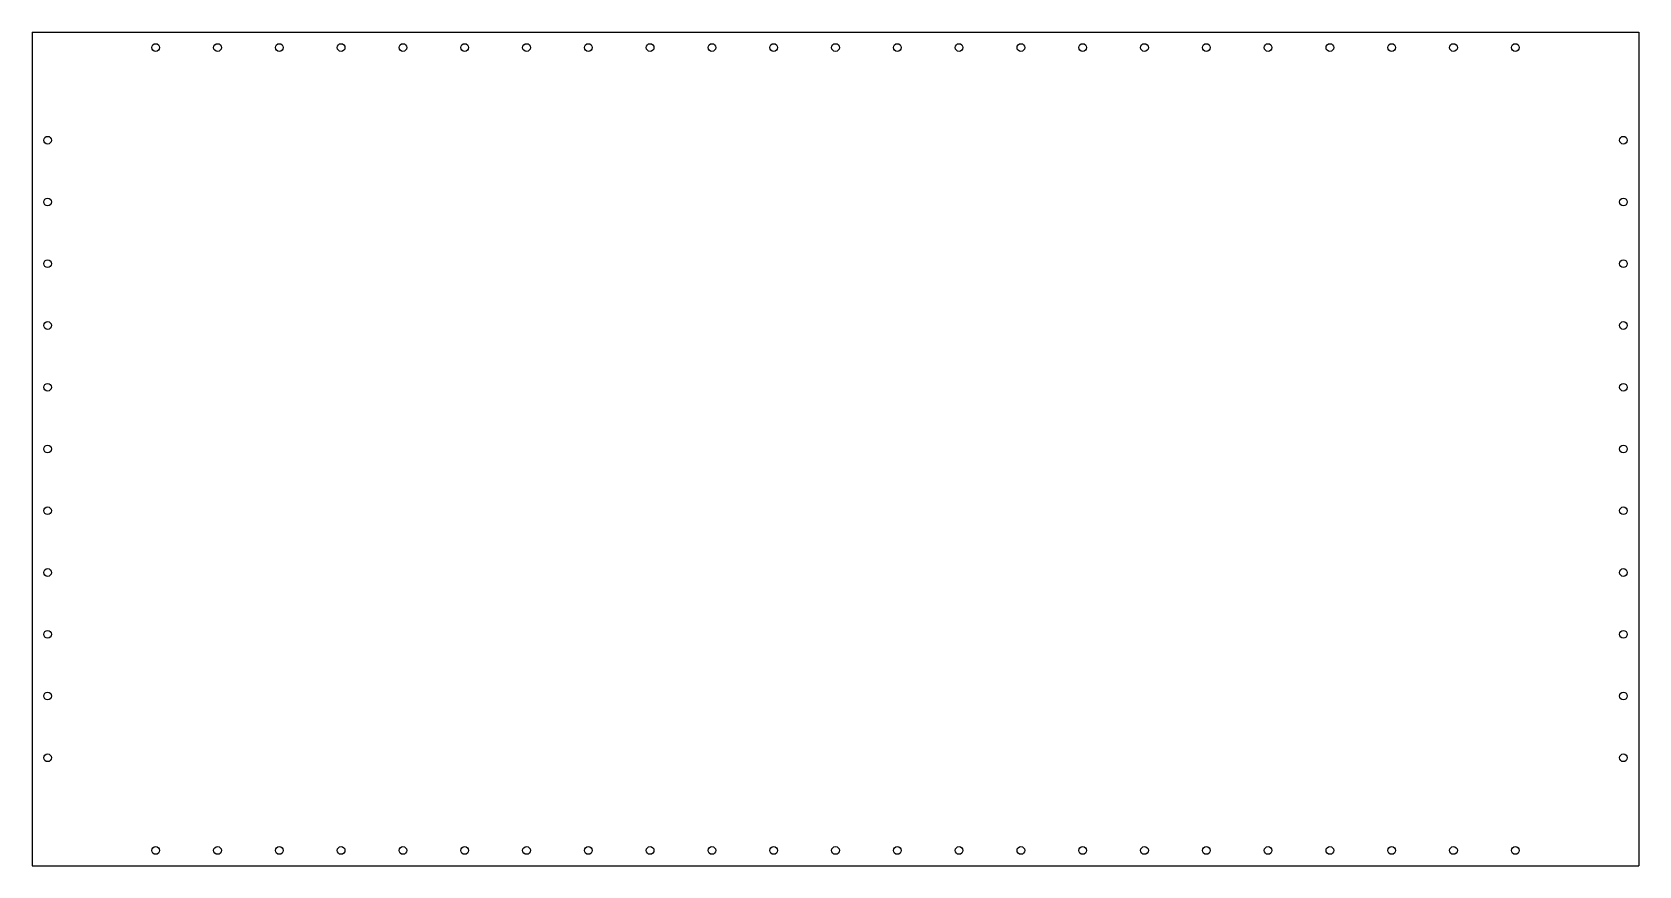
# Model space of a CAD drawing. Extents: x -520 to 520, y -270 to 270.
import ezdxf

# ---------------------------------------------------------------- set-up
doc = ezdxf.new("R2010")
doc.units = 0
doc.layers.add('MODELSKETCH_VISIBLE', color=7, linetype='CONTINUOUS')

msp = doc.modelspace()

# ---------------------------------------------------------------- linework, layer by layer
at = {"layer": 'MODELSKETCH_VISIBLE'}
for p, q in [((-520, 270), (520, 270)), ((-520, 270), (-520, -270)), ((520, 270), (520, -270)), ((-520, -270), (520, -270))]:
    msp.add_line(p, q, dxfattribs=at)
for centre in [(-440, 260), (-400, 260), (-360, 260), (-320, 260), (-280, 260), (-240, 260), (-200, 260), (-160, 260), (-120, 260), (-80, 260), (-40, 260), (0, 260), (40, 260), (80, 260), (120, 260), (160, 260), (200, 260), (240, 260), (280, 260), (320, 260), (360, 260), (400, 260), (440, 260), (-510, 200), (510, 200), (-510, 160), (510, 160), (-510, 120), (510, 120), (-510, 80), (510, 80), (-510, 40), (510, 40), (-510, 0), (510, 0), (-510, -40), (510, -40), (-510, -80), (510, -80), (-510, -120), (510, -120), (-510, -160), (510, -160), (-510, -200), (510, -200), (-440, -260), (-400, -260), (-360, -260), (-320, -260), (-280, -260), (-240, -260), (-240, -260), (-200, -260), (-160, -260), (-120, -260), (-80, -260), (-40, -260), (0, -260), (40, -260), (80, -260), (120, -260), (160, -260), (200, -260), (240, -260), (280, -260), (320, -260), (360, -260), (400, -260), (440, -260)]:
    msp.add_circle(centre, 2.5, dxfattribs=at)

doc.saveas('drawing.dxf')
